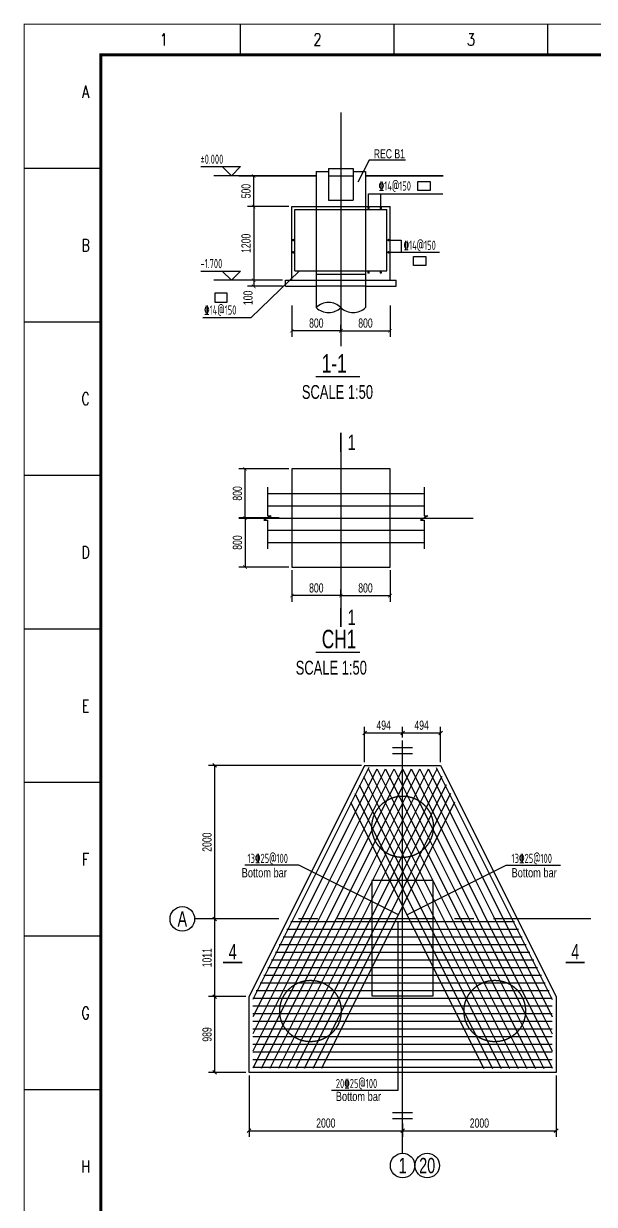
# Model space of a CAD drawing. Header units: millimetres. Extents: x -15901 to 146244, y -607033 to -56344.
# Drawn here: x -12722 to 5864, y -181783 to -143332 of the extents above; entities that cross this region are included whole.
import ezdxf
from ezdxf.enums import TextEntityAlignment as Align

# ---------------------------------------------------------------- set-up
doc = ezdxf.new("R2010")
doc.units = ezdxf.units.MM
doc.header["$LTSCALE"] = 2000
doc.linetypes.add('CENTER', pattern=[50.8, 31.75, -6.35, 6.35, -6.35])
doc.linetypes.add('HIDDEN', pattern=[9.525, 6.35, -3.175])
for name, color, linetype in [('4', 2, 'Continuous'), ('6', 1, 'Continuous'), ('S_01', 3, 'Continuous'), ('S_01_OUTL', 3, 'Continuous'), ('S_02', 151, 'CENTER'), ('S_02_AXIS', 171, 'CENTER'), ('S_03', 7, 'HIDDEN'), ('S_03_HIDD', 4, 'HIDDEN'), ('S_04', 2, 'Continuous'), ('S_04_TEXT', 2, 'Continuous'), ('S_05_DIMS', 7, 'Continuous'), ('S_06', 1, 'Continuous'), ('S_06_RBAR', 1, 'Continuous'), ('S_07_LSHOW', 6, 'Continuous'), ('TK', 1, 'Continuous')]:
    doc.layers.add(name, color=color, linetype=linetype)
doc.styles.add('FS', font='kstxt.shx', dxfattribs={"width": 0.8, "height": 250, "bigfont": 'kshz.shx'})
doc.styles.add('KS', font='kstxt.shx', dxfattribs={"width": 0.7, "height": 300, "bigfont": 'kshz.shx'})
doc.styles.add('TK-HZ', font='txt.shx', dxfattribs={"width": 0.8, "bigfont": 'hztxt.shx'})
doc.styles.add('样3', font='tssdeng.shx', dxfattribs={"width": 0.7, "height": 300, "bigfont": 'tssdchn.shx'})
doc.dimstyles.new('KS50', dxfattribs={"dimtxt": 300, "dimasz": 120, "dimexe": 200, "dimexo": 100, "dimgap": 100, "dimtad": 1, "dimdec": 0, "dimlfac": 0.5, "dimzin": 14, "dimdsep": 46, "dimtxsty": 'KS', "dimblk": 'ARCHTICK', "dimcen": -900, "dimclrd": 7, "dimclre": 7, "dimclrt": 2, "dimadec": 0, "dimazin": 0, "dimtfac": 1, "dimtdec": 0, "dimtix": 1, "dimtmove": 2, "dimatfit": 2, "dimfxl": 1, "dimtolj": 1, "dimtzin": 14, "dimarcsym": 0})
doc.dimstyles.new('KSDIM1.2', dxfattribs={"dimtxt": 300, "dimasz": 120, "dimexe": 200, "dimexo": 100, "dimgap": 100, "dimtad": 1, "dimdec": 0, "dimlfac": 1.2, "dimzin": 14, "dimdsep": 46, "dimtxsty": 'KS', "dimblk": 'ARCHTICK', "dimblk1": 'OBLIQUE', "dimblk2": 'OBLIQUE', "dimsah": 1, "dimcen": -900, "dimclrd": 7, "dimclre": 7, "dimclrt": 2, "dimazin": 3, "dimtfac": 1, "dimtdec": 0, "dimtix": 1, "dimtmove": 2, "dimatfit": 2, "dimfxl": 1, "dimtolj": 1, "dimtzin": 14, "dimlwd": -3, "dimlwe": -1, "dimarcsym": 0})

# ---------------------------------------------------------------- blocks, each defined once
blk = doc.blocks.new('_OBLIQUE')
at = {"color": 1}
blk.add_line((-0.5, -0.5), (0.5, 0.5), dxfattribs=at)
blk = doc.blocks.new('*D522')
at = {"layer": 'Defpoints', "color": 0}
for p in [(-6499, -175014), (-5381, -175014), (-5381, -177487)]:
    blk.add_point(p, dxfattribs=at)
at = {"layer": 'S_05_DIMS', "color": 7}
for p, q in [((-5481, -175014), (-6699, -175014)), ((-5481, -177487), (-6699, -177487))]:
    blk.add_line(p, q, dxfattribs=at)
at = {"layer": 'S_05_DIMS', "color": 7, "lineweight": -3}
blk.add_line((-6499, -177487), (-6499, -175014), dxfattribs=at)
at = {"layer": 'S_05_DIMS', "color": 7, "linetype": 'ByBlock', "lineweight": -3, "xscale": 120, "yscale": 120, "zscale": 120}
for p, rotation in [((-6499, -175014), 90), ((-6499, -177487), 270)]:
    blk.add_blockref('_OBLIQUE', p, dxfattribs=dict(at, rotation=rotation))
at = {"layer": 'S_05_DIMS', "color": 2, "insert": (-6749, -176250), "char_height": 300, "attachment_point": 5, "rotation": 90, "style": 'KS'}
blk.add_mtext('\\A1;989', dxfattribs=at)
blk = doc.blocks.new('_ArchTick')
at = {"color": 0, "linetype": 'ByBlock', "const_width": 0.15}
blk.add_lwpolyline([(-0.5, -0.5), (0.5, 0.5)], dxfattribs=at)
blk = doc.blocks.new('*D523')
at = {"layer": 'Defpoints', "color": 0}
for p in [(-6499, -172487), (-5373, -172487), (-5381, -175014)]:
    blk.add_point(p, dxfattribs=at)
at = {"layer": 'S_05_DIMS', "color": 7}
for p, q in [((-5473, -172487), (-6699, -172487)), ((-5481, -175014), (-6699, -175014))]:
    blk.add_line(p, q, dxfattribs=at)
at = {"layer": 'S_05_DIMS', "color": 7, "lineweight": -3}
blk.add_line((-6499, -175014), (-6499, -172487), dxfattribs=at)
at = {"layer": 'S_05_DIMS', "color": 7, "linetype": 'ByBlock', "lineweight": -3, "xscale": 120, "yscale": 120, "zscale": 120}
for p, rotation in [((-6499, -172487), 90), ((-6499, -175014), 270)]:
    blk.add_blockref('_OBLIQUE', p, dxfattribs=dict(at, rotation=rotation))
at = {"layer": 'S_05_DIMS', "color": 2, "insert": (-6749, -173750), "char_height": 300, "attachment_point": 5, "rotation": 90, "style": 'KS'}
blk.add_mtext('\\A1;1011', dxfattribs=at)
blk = doc.blocks.new('*D524')
at = {"layer": 'Defpoints', "color": 0}
for p in [(-6499, -167487), (-1617, -167487), (-5373, -172487)]:
    blk.add_point(p, dxfattribs=at)
at = {"layer": 'S_05_DIMS', "color": 7}
for p, q in [((-1717, -167487), (-6699, -167487)), ((-5473, -172487), (-6699, -172487))]:
    blk.add_line(p, q, dxfattribs=at)
at = {"layer": 'S_05_DIMS', "color": 7, "lineweight": -3}
blk.add_line((-6499, -172487), (-6499, -167487), dxfattribs=at)
at = {"layer": 'S_05_DIMS', "color": 7, "linetype": 'ByBlock', "lineweight": -3, "xscale": 120, "yscale": 120, "zscale": 120}
for p, rotation in [((-6499, -167487), 90), ((-6499, -172487), 270)]:
    blk.add_blockref('_OBLIQUE', p, dxfattribs=dict(at, rotation=rotation))
at = {"layer": 'S_05_DIMS', "color": 2, "insert": (-6749, -169987), "char_height": 300, "attachment_point": 5, "rotation": 90, "style": 'KS'}
blk.add_mtext('\\A1;2000', dxfattribs=at)
blk = doc.blocks.new('*D525')
at = {"layer": 'Defpoints', "color": 0}
for p in [(-381, -166430), (-381, -166680), (-1617, -167487)]:
    blk.add_point(p, dxfattribs=at)
at = {"layer": 'S_05_DIMS', "color": 7}
for p, q in [((-1617, -167387), (-1617, -166230)), ((-381, -166580), (-381, -166230))]:
    blk.add_line(p, q, dxfattribs=at)
at = {"layer": 'S_05_DIMS', "color": 7, "lineweight": -3}
blk.add_line((-1617, -166430), (-381, -166430), dxfattribs=at)
at = {"layer": 'S_05_DIMS', "color": 7, "linetype": 'ByBlock', "lineweight": -3, "xscale": 120, "yscale": 120, "zscale": 120, "rotation": 180}
blk.add_blockref('_OBLIQUE', (-1617, -166430), dxfattribs=at)
at = {"layer": 'S_05_DIMS', "color": 7, "linetype": 'ByBlock', "lineweight": -3, "xscale": 120, "yscale": 120, "zscale": 120}
blk.add_blockref('_OBLIQUE', (-381, -166430), dxfattribs=at)
at = {"layer": 'S_05_DIMS', "color": 2, "insert": (-999, -166180), "char_height": 300, "attachment_point": 5, "style": 'KS'}
blk.add_mtext('\\A1;494', dxfattribs=at)
blk = doc.blocks.new('*D526')
at = {"layer": 'Defpoints', "color": 0}
for p in [(855, -166430), (-381, -166680), (855, -167487)]:
    blk.add_point(p, dxfattribs=at)
at = {"layer": 'S_05_DIMS', "color": 7}
for p, q in [((-381, -166580), (-381, -166230)), ((855, -167387), (855, -166230))]:
    blk.add_line(p, q, dxfattribs=at)
at = {"layer": 'S_05_DIMS', "color": 7, "lineweight": -3}
blk.add_line((-381, -166430), (855, -166430), dxfattribs=at)
at = {"layer": 'S_05_DIMS', "color": 7, "linetype": 'ByBlock', "lineweight": -3, "xscale": 120, "yscale": 120, "zscale": 120, "rotation": 180}
blk.add_blockref('_OBLIQUE', (-381, -166430), dxfattribs=at)
at = {"layer": 'S_05_DIMS', "color": 7, "linetype": 'ByBlock', "lineweight": -3, "xscale": 120, "yscale": 120, "zscale": 120}
blk.add_blockref('_OBLIQUE', (855, -166430), dxfattribs=at)
at = {"layer": 'S_05_DIMS', "color": 2, "insert": (237, -166180), "char_height": 300, "attachment_point": 5, "style": 'KS'}
blk.add_mtext('\\A1;494', dxfattribs=at)
blk = doc.blocks.new('*D527')
at = {"layer": 'Defpoints', "color": 0}
for p in [(-5381, -177487), (-381, -179050), (-381, -179387)]:
    blk.add_point(p, dxfattribs=at)
at = {"layer": 'S_05_DIMS', "color": 7}
for p, q in [((-5381, -177587), (-5381, -179587)), ((-381, -179150), (-381, -179587))]:
    blk.add_line(p, q, dxfattribs=at)
at = {"layer": 'S_05_DIMS', "color": 7, "lineweight": -3}
blk.add_line((-5381, -179387), (-381, -179387), dxfattribs=at)
at = {"layer": 'S_05_DIMS', "color": 7, "linetype": 'ByBlock', "lineweight": -3, "xscale": 120, "yscale": 120, "zscale": 120, "rotation": 180}
blk.add_blockref('_OBLIQUE', (-5381, -179387), dxfattribs=at)
at = {"layer": 'S_05_DIMS', "color": 7, "linetype": 'ByBlock', "lineweight": -3, "xscale": 120, "yscale": 120, "zscale": 120}
blk.add_blockref('_OBLIQUE', (-381, -179387), dxfattribs=at)
at = {"layer": 'S_05_DIMS', "color": 2, "insert": (-2881, -179137), "char_height": 300, "attachment_point": 5, "style": 'KS'}
blk.add_mtext('\\A1;2000', dxfattribs=at)
blk = doc.blocks.new('*D528')
at = {"layer": 'Defpoints', "color": 0}
for p in [(4619, -177487), (-381, -179050), (4619, -179387)]:
    blk.add_point(p, dxfattribs=at)
at = {"layer": 'S_05_DIMS', "color": 7}
for p, q in [((4619, -177587), (4619, -179587)), ((-381, -179150), (-381, -179587))]:
    blk.add_line(p, q, dxfattribs=at)
at = {"layer": 'S_05_DIMS', "color": 7, "lineweight": -3}
blk.add_line((-381, -179387), (4619, -179387), dxfattribs=at)
at = {"layer": 'S_05_DIMS', "color": 7, "linetype": 'ByBlock', "lineweight": -3, "xscale": 120, "yscale": 120, "zscale": 120, "rotation": 180}
blk.add_blockref('_OBLIQUE', (-381, -179387), dxfattribs=at)
at = {"layer": 'S_05_DIMS', "color": 7, "linetype": 'ByBlock', "lineweight": -3, "xscale": 120, "yscale": 120, "zscale": 120}
blk.add_blockref('_OBLIQUE', (4619, -179387), dxfattribs=at)
at = {"layer": 'S_05_DIMS', "color": 2, "insert": (2119, -179137), "char_height": 300, "attachment_point": 5, "style": 'KS'}
blk.add_mtext('\\A1;2000', dxfattribs=at)
blk = doc.blocks.new('*D548')
at = {"layer": 'Defpoints', "color": 0}
for p in [(-3991, -161031), (-2391, -161532), (-3991, -161960)]:
    blk.add_point(p, dxfattribs=at)
at = {"layer": 'S_04', "color": 7, "lineweight": -2}
for p, q in [((-3991, -161131), (-3991, -162160)), ((-2391, -161632), (-2391, -162160)), ((-2391, -161960), (-3991, -161960))]:
    blk.add_line(p, q, dxfattribs=at)
at = {"layer": 'S_04', "color": 7, "linetype": 'ByBlock', "lineweight": -2, "xscale": 120, "yscale": 120, "zscale": 120, "rotation": 180}
blk.add_blockref('_ArchTick', (-3991, -161960), dxfattribs=at)
at = {"layer": 'S_04', "color": 7, "linetype": 'ByBlock', "lineweight": -2, "xscale": 120, "yscale": 120, "zscale": 120}
blk.add_blockref('_ArchTick', (-2391, -161960), dxfattribs=at)
at = {"layer": 'S_04', "color": 2, "insert": (-3191, -161710), "char_height": 300, "attachment_point": 5, "style": 'KS'}
blk.add_mtext('\\A1;800', dxfattribs=at)
blk = doc.blocks.new('*D549')
at = {"layer": 'Defpoints', "color": 0}
for p in [(-791, -161031), (-2391, -162041), (-791, -161960)]:
    blk.add_point(p, dxfattribs=at)
at = {"layer": 'S_04', "color": 7, "lineweight": -2}
for p, q in [((-791, -161131), (-791, -162160)), ((-2391, -161941), (-2391, -161760)), ((-2391, -161960), (-791, -161960))]:
    blk.add_line(p, q, dxfattribs=at)
at = {"layer": 'S_04', "color": 7, "linetype": 'ByBlock', "lineweight": -2, "xscale": 120, "yscale": 120, "zscale": 120, "rotation": 180}
blk.add_blockref('_ArchTick', (-2391, -161960), dxfattribs=at)
at = {"layer": 'S_04', "color": 7, "linetype": 'ByBlock', "lineweight": -2, "xscale": 120, "yscale": 120, "zscale": 120}
blk.add_blockref('_ArchTick', (-791, -161960), dxfattribs=at)
at = {"layer": 'S_04', "color": 2, "insert": (-1591, -161710), "char_height": 300, "attachment_point": 5, "style": 'KS'}
blk.add_mtext('\\A1;800', dxfattribs=at)
blk = doc.blocks.new('*D550')
at = {"layer": 'Defpoints', "color": 0}
for p in [(-5591, -159431), (-5510, -161031), (-3991, -161031)]:
    blk.add_point(p, dxfattribs=at)
at = {"layer": 'S_04', "color": 7, "lineweight": -2}
for p, q in [((-5510, -159431), (-5510, -161031)), ((-5491, -159431), (-5310, -159431)), ((-4091, -161031), (-5710, -161031))]:
    blk.add_line(p, q, dxfattribs=at)
at = {"layer": 'S_04', "color": 7, "linetype": 'ByBlock', "lineweight": -2, "xscale": 120, "yscale": 120, "zscale": 120}
for p, rotation in [((-5510, -159431), 90), ((-5510, -161031), 270)]:
    blk.add_blockref('_ArchTick', p, dxfattribs=dict(at, rotation=rotation))
at = {"layer": 'S_04', "color": 2, "insert": (-5760, -160231), "char_height": 300, "attachment_point": 5, "rotation": 90, "style": 'KS'}
blk.add_mtext('\\A1;800', dxfattribs=at)
blk = doc.blocks.new('*D551')
at = {"layer": 'Defpoints', "color": 0}
for p in [(-5510, -157831), (-3991, -157831), (-4304, -159431)]:
    blk.add_point(p, dxfattribs=at)
at = {"layer": 'S_04', "color": 7, "lineweight": -2}
for p, q in [((-4091, -157831), (-5710, -157831)), ((-5510, -159431), (-5510, -157831)), ((-4404, -159431), (-5710, -159431))]:
    blk.add_line(p, q, dxfattribs=at)
at = {"layer": 'S_04', "color": 7, "linetype": 'ByBlock', "lineweight": -2, "xscale": 120, "yscale": 120, "zscale": 120}
for p, rotation in [((-5510, -157831), 90), ((-5510, -159431), 270)]:
    blk.add_blockref('_ArchTick', p, dxfattribs=dict(at, rotation=rotation))
at = {"layer": 'S_04', "color": 2, "insert": (-5760, -158631), "char_height": 300, "attachment_point": 5, "rotation": 90, "style": 'KS'}
blk.add_mtext('\\A1;800', dxfattribs=at)
blk = doc.blocks.new('*D552')
at = {"layer": 'Defpoints', "color": 0}
for p in [(-4191, -151687), (-5230, -151887), (-4191, -151887)]:
    blk.add_point(p, dxfattribs=at)
at = {"layer": 'S_04', "color": 7, "lineweight": -2}
for p, q in [((-4291, -151687), (-5430, -151687)), ((-5230, -151687), (-5230, -151887)), ((-4291, -151887), (-5430, -151887))]:
    blk.add_line(p, q, dxfattribs=at)
at = {"layer": 'S_04', "color": 7, "linetype": 'ByBlock', "lineweight": -2, "xscale": 120, "yscale": 120, "zscale": 120}
for p, rotation in [((-5230, -151687), 90), ((-5230, -151887), 270)]:
    blk.add_blockref('_ArchTick', p, dxfattribs=dict(at, rotation=rotation))
at = {"layer": 'S_04', "color": 2, "insert": (-5415, -152263), "char_height": 300, "attachment_point": 5, "rotation": 90, "style": 'KS'}
blk.add_mtext('\\A1;100', dxfattribs=at)
blk = doc.blocks.new('*D553')
at = {"layer": 'Defpoints', "color": 0}
for p in [(-3991, -149287), (-5230, -151687), (-4934, -151687)]:
    blk.add_point(p, dxfattribs=at)
at = {"layer": 'S_04', "color": 7, "lineweight": -2}
for p, q in [((-4091, -149287), (-5430, -149287)), ((-5230, -149287), (-5230, -151687)), ((-5034, -151687), (-5430, -151687))]:
    blk.add_line(p, q, dxfattribs=at)
at = {"layer": 'S_04', "color": 7, "linetype": 'ByBlock', "lineweight": -2, "xscale": 120, "yscale": 120, "zscale": 120}
for p, rotation in [((-5230, -149287), 90), ((-5230, -151687), 270)]:
    blk.add_blockref('_ArchTick', p, dxfattribs=dict(at, rotation=rotation))
at = {"layer": 'S_04', "color": 2, "insert": (-5480, -150487), "char_height": 300, "attachment_point": 5, "rotation": 90, "style": 'KS'}
blk.add_mtext('\\A1;1200', dxfattribs=at)
blk = doc.blocks.new('Dot')
at = {"layer": '6', "const_width": 0.4}
blk.add_lwpolyline([(-0.2, 0, 1), (0.2, 0, 1)], format="xyb", close=True, dxfattribs=at)
blk = doc.blocks.new('*D554')
at = {"layer": 'Defpoints', "color": 0}
for p in [(-3991, -152407), (-2391, -152908), (-3991, -153336)]:
    blk.add_point(p, dxfattribs=at)
at = {"layer": 'S_04', "color": 7, "lineweight": -2}
for p, q in [((-3991, -152507), (-3991, -153536)), ((-2391, -153008), (-2391, -153536)), ((-2391, -153336), (-3991, -153336))]:
    blk.add_line(p, q, dxfattribs=at)
at = {"layer": 'S_04', "color": 7, "linetype": 'ByBlock', "lineweight": -2, "xscale": 120, "yscale": 120, "zscale": 120, "rotation": 180}
blk.add_blockref('_ArchTick', (-3991, -153336), dxfattribs=at)
at = {"layer": 'S_04', "color": 7, "linetype": 'ByBlock', "lineweight": -2, "xscale": 120, "yscale": 120, "zscale": 120}
blk.add_blockref('_ArchTick', (-2391, -153336), dxfattribs=at)
at = {"layer": 'S_04', "color": 2, "insert": (-3191, -153086), "char_height": 300, "attachment_point": 5, "style": 'KS'}
blk.add_mtext('\\A1;800', dxfattribs=at)
blk = doc.blocks.new('*D555')
at = {"layer": 'Defpoints', "color": 0}
for p in [(-791, -152407), (-2391, -153417), (-791, -153336)]:
    blk.add_point(p, dxfattribs=at)
at = {"layer": 'S_04', "color": 7, "lineweight": -2}
for p, q in [((-791, -152507), (-791, -153536)), ((-2391, -153317), (-2391, -153136)), ((-2391, -153336), (-791, -153336))]:
    blk.add_line(p, q, dxfattribs=at)
at = {"layer": 'S_04', "color": 7, "linetype": 'ByBlock', "lineweight": -2, "xscale": 120, "yscale": 120, "zscale": 120, "rotation": 180}
blk.add_blockref('_ArchTick', (-2391, -153336), dxfattribs=at)
at = {"layer": 'S_04', "color": 7, "linetype": 'ByBlock', "lineweight": -2, "xscale": 120, "yscale": 120, "zscale": 120}
blk.add_blockref('_ArchTick', (-791, -153336), dxfattribs=at)
at = {"layer": 'S_04', "color": 2, "insert": (-1591, -153086), "char_height": 300, "attachment_point": 5, "style": 'KS'}
blk.add_mtext('\\A1;800', dxfattribs=at)
blk = doc.blocks.new('*D556')
at = {"layer": 'Defpoints', "color": 0}
for p in [(-5230, -148287), (-4877, -148287), (-3991, -149287)]:
    blk.add_point(p, dxfattribs=at)
at = {"layer": 'S_04', "color": 7, "lineweight": -2}
for p, q in [((-4977, -148287), (-5430, -148287)), ((-5230, -149287), (-5230, -148287)), ((-4091, -149287), (-5430, -149287))]:
    blk.add_line(p, q, dxfattribs=at)
at = {"layer": 'S_04', "color": 7, "linetype": 'ByBlock', "lineweight": -2, "xscale": 120, "yscale": 120, "zscale": 120}
for p, rotation in [((-5230, -148287), 90), ((-5230, -149287), 270)]:
    blk.add_blockref('_ArchTick', p, dxfattribs=dict(at, rotation=rotation))
at = {"layer": 'S_04', "color": 2, "insert": (-5480, -148787), "char_height": 300, "attachment_point": 5, "rotation": 90, "style": 'KS'}
blk.add_mtext('\\A1;500', dxfattribs=at)
blk = doc.blocks.new('A1-1')
at = {"layer": 'TK', "color": 7}
for p, q in [((7050, 58400), (7050, 59400)), ((12050, 58400), (12050, 59400)), ((17050, 58400), (17050, 59400)), ((2500, 54700), (0, 54700)), ((2500, 49700), (0, 49700)), ((2500, 44700), (0, 44700)), ((2500, 39700), (0, 39700)), ((2500, 34700), (0, 34700)), ((2500, 29700), (0, 29700)), ((2500, 24700), (0, 24700))]:
    blk.add_line(p, q, dxfattribs=at)
for points, const_width in [([(0, 0), (84100, 0), (84100, 59400), (0, 59400)], 35), ([(2500, 1000), (83100, 1000), (83100, 58400), (2500, 58400)], 100)]:
    blk.add_lwpolyline(points, close=True, dxfattribs=dict(at, const_width=const_width))
at = {"layer": 'TK', "color": 7, "style": 'TK-HZ', "width": 0.75}
for s, p in [('1', (4550, 58900)), ('2', (9550, 58900)), ('3', (14550, 58900)), ('A', (2000, 57200)), ('B', (2000, 52200)), ('C', (2000, 47200)), ('D', (2000, 42200)), ('E', (2000, 37200)), ('F', (2000, 32200)), ('G', (2000, 27200)), ('H', (2000, 22200))]:
    blk.add_text(s, height=400, dxfattribs=at).set_placement(p, align=Align.MIDDLE_CENTER)

msp = doc.modelspace()

# ---------------------------------------------------------------- linework, layer by layer
at = {"layer": '4'}
for p, q in [((-531.13, -178061.727), (-531.13, -172580.271)), ((-2700.204, -178061.727), (-531.13, -178061.727))]:
    msp.add_line(p, q, dxfattribs=at)
at = {"layer": 'S_01'}
for p, q in [((-3990.736, -151686.511), (-3990.736, -149286.511)), ((-3990.736, -149286.511), (-790.736, -149286.511)), ((-790.736, -151686.511), (-790.736, -149286.511)), ((-4190.736, -151686.511), (-3190.736, -151686.511)), ((-4190.736, -151886.511), (-4190.736, -151686.511)), ((-1590.736, -151686.511), (-590.736, -151686.511)), ((-590.736, -151886.511), (-590.736, -151686.511)), ((-4190.736, -151886.511), (-3190.736, -151886.511)), ((-1590.736, -151886.511), (-590.736, -151886.511))]:
    msp.add_line(p, q, dxfattribs=at)
for points in [[(116.711, -148470.314), (518.711, -148470.314), (518.711, -148764.314), (116.711, -148764.314)], [(-31.313, -150911.961), (370.687, -150911.961), (370.687, -151205.961), (-31.313, -151205.961)], [(-6095.811, -152109.701), (-6497.811, -152109.701), (-6497.811, -152403.701), (-6095.811, -152403.701)], [(-3990.736, -161031.446), (-790.736, -161031.446), (-790.736, -157831.446), (-3990.736, -157831.446)]]:
    msp.add_lwpolyline(points, close=True, dxfattribs=at)
at = {"layer": 'S_01', "const_width": 45}
for points in [[(-3212.18, -154830.645), (-1766.044, -154830.645)], [(-3212.18, -163808.896), (-1766.044, -163808.896)]]:
    msp.add_lwpolyline(points, dxfattribs=at)
at = {"layer": 'S_01_OUTL'}
for p, q in [((-707.471, -166906.009), (-54.471, -166906.009)), ((-707.471, -167100.009), (-54.471, -167100.009)), ((-1617.039, -167486.521), (-5380.971, -175014.385)), ((-1617.039, -167486.521), (855.097, -167486.521)), ((855.097, -167486.521), (4619.029, -175014.385)), ((-5380.971, -177486.521), (-5380.971, -175014.385)), ((4619.029, -175014.385), (4619.029, -177486.521)), ((4619.029, -177486.521), (-5380.971, -177486.521)), ((-707.471, -178792.705), (-54.471, -178792.705)), ((-707.471, -178986.705), (-54.471, -178986.705))]:
    msp.add_line(p, q, dxfattribs=at)
for points in [[(-2390.736, -156654.914, 60, 60, 0), (-2390.736, -157279.914, 0, 0, 0)], [(-2390.736, -162357.329, 60, 60, 0), (-2390.736, -162982.329, 0, 0, 0)], [(-6226.046, -173905.287, 60, 60, 0), (-5601.046, -173905.287, 0, 0, 0)], [(4926.804, -173905.287, 60, 60, 0), (5551.804, -173905.287, 0, 0, 0)]]:
    msp.add_lwpolyline(points, format="xyseb", dxfattribs=at)
for centre in [(-7554.761, -172486.521), (-380.971, -180517.806), (419.029, -180517.806)]:
    msp.add_circle(centre, 400, dxfattribs=at)
at = {"layer": 'S_02'}
for p, q in [((-2390.736, -146230.532), (-2390.736, -153834.067)), ((-2390.736, -156967.414), (-2390.736, -162426.577)), ((-5709.759, -159431.446), (1921.01, -159431.446))]:
    msp.add_line(p, q, dxfattribs=at)
at = {"layer": 'S_02_AXIS'}
msp.add_line((-380.971, -180117.806), (-380.971, -166680.339), dxfattribs=at)
at = {"layer": 'S_02_AXIS', "ltscale": 0.05}
msp.add_line((5750.548, -172486.521), (-7154.761, -172486.521), dxfattribs=at)
at = {"layer": 'S_03'}
for p, q in [((-3190.736, -149286.511), (-3190.736, -151686.511)), ((-1590.736, -149286.511), (-1590.736, -151686.511)), ((-3190.736, -151686.511), (-1590.736, -151686.511)), ((-1590.736, -151886.511), (-3190.736, -151886.511))]:
    msp.add_line(p, q, dxfattribs=at)
at = {"layer": 'S_03_HIDD'}
for centre in [(-380.971, -169486.521), (-3380.971, -175486.521), (2619.029, -175486.521)]:
    msp.add_circle(centre, 1000, dxfattribs=at)
at = {"layer": 'S_04'}
for p, q in [((-1491.535, -149336.191), (-1491.535, -148877.532)), ((-1491.535, -148877.532), (933.477, -148877.532)), ((-1090.394, -149336.191), (-1090.394, -148877.532)), ((-837.053, -150379.391), (-433.394, -150379.391)), ((-433.394, -150379.391), (-433.394, -150779.462)), ((-837.053, -150779.462), (824.088, -150779.462)), ((-3190.736, -151486.511), (-3190.736, -152577.009)), ((-3190.736, -151486.511), (-1590.736, -151486.511)), ((-1590.736, -151486.511), (-1590.736, -152577.009)), ((-5327.589, -152917.272), (-6886.73, -152917.272))]:
    msp.add_line(p, q, dxfattribs=at)
for points in [[(-6953.865, -147989.526), (-5659.895, -147989.526), (-5956.88, -148286.511), (-6253.865, -147989.526)], [(-5430.065, -148286.511), (-6530.065, -148286.511)], [(-6953.865, -151389.526), (-5659.895, -151389.526), (-5956.88, -151686.511), (-6253.865, -151389.526)], [(-5430.065, -151686.511), (-6530.065, -151686.511)]]:
    msp.add_lwpolyline(points, dxfattribs=at)
for centre, start, end in [((-2790.736, -152973.2), 44.725889, 135.274111), ((-2790.736, -152180.818), 224.725889, 315.274111), ((-1990.736, -152180.818), 224.725889, 315.274111)]:
    msp.add_arc(centre, 562.998, start, end, dxfattribs=at)
at = {"layer": 'S_04_TEXT'}
for p, q in [((-1465.485, -147783.162), (-1837.934, -148489.866)), ((-283.928, -147783.162), (-1465.485, -147783.162)), ((-3190.736, -148146.511), (-3190.736, -149286.511)), ((-3190.736, -148146.511), (-2790.736, -148146.511)), ((-2790.736, -148046.511), (-2790.736, -149086.511)), ((-2790.736, -148046.511), (-1990.736, -148046.511)), ((-2790.736, -148286.511), (-1990.736, -148286.511)), ((-1990.736, -148046.511), (-1990.736, -149086.511)), ((-1990.736, -148146.511), (-1590.736, -148146.511)), ((-1590.736, -148146.511), (-1590.736, -149286.511)), ((-2790.736, -149086.511), (-1990.736, -149086.511)), ((-5327.589, -152917.272), (-3734.842, -151386.511)), ((-3758.002, -170731.912), (-5518.204, -170731.912)), ((-520.352, -172350.737), (-3758.002, -170731.912)), ((-241.589, -172350.737), (2996.061, -170731.912)), ((2996.061, -170731.912), (4756.263, -170731.912))]:
    msp.add_line(p, q, dxfattribs=at)
at = {"layer": 'S_04_TEXT', "color": 2}
for p, q in [((-4780.247, -158631.446), (321.907, -158631.446)), ((-4780.247, -159031.446), (321.907, -159031.446)), ((-4780.247, -159831.446), (321.907, -159831.446)), ((-4780.247, -160231.446), (321.907, -160231.446))]:
    msp.add_line(p, q, dxfattribs=at)
at = {"layer": 'S_04_TEXT', "const_width": 60}
for points in [[(-3190.736, -148286.511), (-5723.374, -148286.511)], [(-1590.736, -148286.511), (941.902, -148286.511)]]:
    msp.add_lwpolyline(points, dxfattribs=at)
at = {"layer": 'S_04_TEXT', "color": 2}
for points in [[(-4780.247, -158428.38), (-4780.247, -159361.446), (-4660.247, -159361.446), (-4900.247, -159501.446), (-4780.247, -159501.446), (-4780.247, -160434.513)], [(321.907, -158428.38), (321.907, -159361.446), (441.907, -159361.446), (201.907, -159501.446), (321.907, -159501.446), (321.907, -160434.513)]]:
    msp.add_lwpolyline(points, dxfattribs=at)
at = {"layer": 'S_06'}
for p, q in [((-3890.736, -149386.511), (-890.736, -149386.511)), ((-3890.736, -151386.511), (-3890.736, -149386.511)), ((-890.736, -151386.511), (-890.736, -149386.511)), ((-3890.736, -151386.511), (-890.736, -151386.511))]:
    msp.add_line(p, q, dxfattribs=at)
at = {"layer": 'S_06_RBAR'}
for p, q in [((-1477.284, -167556.398), (-5255.971, -175113.771)), ((-1225.337, -167611.521), (-5255.971, -175672.788)), ((-945.829, -167611.521), (-5255.971, -176231.805)), ((-666.32, -167611.521), (-5255.971, -176790.822)), ((-386.812, -167611.521), (-5255.971, -177349.839)), ((-107.303, -167611.521), (-4982.303, -177361.521)), ((172.205, -167611.521), (-4702.795, -177361.521)), ((451.714, -167611.521), (-4423.286, -177361.521)), ((731.222, -167611.521), (-4143.778, -177361.521)), ((-1493.163, -167611.521), (3381.837, -177361.521)), ((-1213.655, -167611.521), (3661.345, -177361.521)), ((-934.146, -167611.521), (3940.854, -177361.521)), ((-654.638, -167611.521), (4220.362, -177361.521)), ((-375.129, -167611.521), (4494.029, -177349.839)), ((-95.621, -167611.521), (4494.029, -176790.822)), ((183.888, -167611.521), (4494.029, -176231.805)), ((463.396, -167611.521), (4494.029, -175672.788)), ((715.343, -167556.398), (4494.029, -175113.771)), ((894.287, -167844.409), (-3864.269, -177361.521)), ((-1656.228, -167844.409), (3102.328, -177361.521)), ((1034.041, -168123.917), (-3584.761, -177361.521)), ((1173.795, -168403.426), (-3305.252, -177361.521)), ((-1935.737, -168403.426), (2543.311, -177361.521)), ((-1795.982, -168123.917), (2822.82, -177361.521)), ((1313.55, -168682.934), (-3025.744, -177361.521)), ((-2075.491, -168682.934), (2263.803, -177361.521)), ((3262.218, -172580.271), (-4024.159, -172580.271)), ((3387.218, -172830.271), (-4149.159, -172830.271)), ((3637.218, -173330.271), (-4399.159, -173330.271)), ((3512.218, -173080.271), (-4274.159, -173080.271)), ((3762.218, -173580.271), (-4524.159, -173580.271)), ((4012.218, -174080.271), (-4774.159, -174080.271)), ((3887.218, -173830.271), (-4649.159, -173830.271)), ((4137.218, -174330.271), (-4899.159, -174330.271)), ((4387.218, -174830.271), (-5149.159, -174830.271)), ((4262.218, -174580.271), (-5024.159, -174580.271)), ((4494.029, -175080.271), (-5255.971, -175080.271)), ((4494.029, -175330.271), (-5255.971, -175330.271)), ((4494.029, -175580.271), (-5255.971, -175580.271)), ((4494.029, -175830.271), (-5255.971, -175830.271)), ((4494.029, -176080.271), (-5255.971, -176080.271)), ((4494.029, -176330.271), (-5255.971, -176330.271)), ((4494.029, -176580.271), (-5255.971, -176580.271)), ((4494.029, -176830.271), (-5255.971, -176830.271)), ((4494.029, -177080.271), (-5255.971, -177080.271)), ((4494.029, -177330.271), (-5255.971, -177330.271))]:
    msp.add_line(p, q, dxfattribs=at)
at = {"layer": 'S_07_LSHOW'}
for p, q in [((619.029, -171236.521), (-1380.971, -171236.521)), ((-1380.971, -171236.521), (-1380.971, -174986.521)), ((619.029, -174986.521), (619.029, -171236.521)), ((-1380.971, -174986.521), (619.029, -174986.521))]:
    msp.add_line(p, q, dxfattribs=at)

# ---------------------------------------------------------------- block references
at = {"layer": 'S_06', "xscale": 100, "yscale": 100, "zscale": 100}
for p in [(-1491.535, -149336.191), (-1091.465, -149336.191)]:
    msp.add_blockref('Dot', p, dxfattribs=at)
at = {"layer": 'S_06', "yscale": 100, "zscale": 100}
for p, xscale, rotation in [((-3944.419, -150379.391), -100, 89.99999999999982), ((-837.053, -150379.391), 100, 270), ((-3944.419, -150779.462), -100, 89.99999999999982), ((-837.053, -150779.462), 100, 270), ((-1491.535, -151436.83), -100, 180), ((-1091.465, -151436.83), -100, 180)]:
    msp.add_blockref('Dot', p, dxfattribs=dict(at, xscale=xscale, rotation=rotation))
at = {"layer": 'TK', "color": 7}
msp.add_blockref('A1-1', (-12704.988, -202749.359), dxfattribs=at)

# ---------------------------------------------------------------- texts
at = {"layer": '4'}
for s, style, width, p in [('13%%13225@100', '样3', 0.7, (-5431.026, -170665.418)), ('13%%13225@100', '样3', 0.7, (3166.777, -170665.418)), ('Bottom bar', 'FS', 0.75, (-5620.718, -171133.322)), ('Bottom bar', 'FS', 0.75, (3166.777, -171133.322)), ('20%%13225@100', '样3', 0.7, (-2556.616, -177995.232)), ('Bottom bar', 'FS', 0.75, (-2556.616, -178416.952))]:
    msp.add_text(s, height=300, dxfattribs=dict(at, style=style, width=width)).set_placement(p)
at = {"layer": 'S_01', "style": 'KS', "width": 0.7}
for s, p in [('1-1', (-3012.667, -154693.713)), ('CH1', (-3012.667, -163671.964))]:
    msp.add_text(s, height=600, dxfattribs=at).set_placement(p)
at = {"layer": 'S_01_OUTL', "style": 'KS', "width": 0.7}
for s, p in [('1', (-2040.736, -156967.414)), ('1', (-2040.736, -162669.829)), ('4', (-5913.546, -173555.287)), ('4', (5239.304, -173555.287))]:
    msp.add_text(s, height=500, dxfattribs=at).set_placement(p, align=Align.MIDDLE_CENTER)
at = {"layer": 'S_04', "width": 0.7}
for s, height, style, p in [('%%p0.000', 300, '样3', (-6963.28, -147896.511)), ('%%13214@150', 300, '样3', (-1161.073, -148769.03)), ('%%13214@150', 300, '样3', (-350.732, -150700.96)), ('-1.700', 300, '样3', (-6963.28, -151296.511)), ('%%13214@150', 300, '样3', (-6845.359, -152808.77)), ('SCALE 1:50', 450, 'KS', (-3662.458, -155551.954)), ('SCALE 1:50', 450, 'KS', (-3862.079, -164530.204))]:
    msp.add_text(s, height=height, dxfattribs=dict(at, style=style)).set_placement(p)
at = {"layer": 'S_04_TEXT', "style": 'FS', "width": 0.7}
msp.add_text('REC B1', height=300, dxfattribs=at).set_placement((-1319.485, -147720.914))
at = {"layer": 'S_04_TEXT', "style": 'KS', "width": 0.7}
for s, p in [('A', (-7554.761, -172486.521)), ('1', (-380.971, -180517.806)), ('20', (419.029, -180517.806))]:
    msp.add_text(s, height=500, dxfattribs=at).set_placement(p, align=Align.MIDDLE_CENTER)

# ---------------------------------------------------------------- dimensions: what is measured, and where the dimension line sits
at = {"layer": 'S_04'}
dim = msp.add_linear_dim(base=(-5230.065, -148286.511), p1=(-3990.736, -149286.511), p2=(-4876.832, -148286.511), angle=90, dimstyle='KS50', override={"dimlfac": 0.5}, dxfattribs=at)
dim.commit()
dim.dimension.update_dxf_attribs({"geometry": '*D556', "text_midpoint": (-5480.065, -148786.511)})
for base, p1, p2, angle, picture, middle in [((-5230.065, -151686.511), (-3990.736, -149286.511), (-4933.736, -151686.511), 90, '*D553', (-5480.065, -150486.511)), ((-3990.736, -153336.019), (-2390.736, -152907.765), (-3990.736, -152406.996), 180, '*D554', (-3190.736, -153086.019)), ((-790.736, -153336.019), (-2390.736, -153417.019), (-790.736, -152406.996), 180, '*D555', (-1590.736, -153086.019)), ((-5509.759, -157831.446), (-4304.394, -159431.446), (-3990.736, -157831.446), 90, '*D551', (-5759.759, -158631.446)), ((-5509.759, -161031.446), (-5590.759, -159431.446), (-3990.736, -161031.446), 90, '*D550', (-5759.759, -160231.446)), ((-3990.736, -161960.469), (-2390.736, -161532.215), (-3990.736, -161031.446), 180, '*D548', (-3190.736, -161710.469)), ((-790.736, -161960.469), (-2390.736, -162041.469), (-790.736, -161031.446), 180, '*D549', (-1590.736, -161710.469))]:
    dim = msp.add_linear_dim(base=base, p1=p1, p2=p2, angle=angle, dimstyle='KS50', dxfattribs=at)
    dim.commit()
    dim.dimension.update_dxf_attribs({"geometry": picture, "text_midpoint": middle})
dim = msp.add_linear_dim(base=(-5230.065, -151886.511), p1=(-4190.736, -151686.511), p2=(-4190.736, -151886.511), angle=90, dimstyle='KS50', dxfattribs=at)
dim.commit()
dim.dimension.update_dxf_attribs({"geometry": '*D552', "text_midpoint": (-5414.691, -152263.016), "dimtype": 160})
at = {"layer": 'S_05_DIMS'}
for base, p1, p2, picture, middle in [((-380.971, -166429.524), (-1617.039, -167486.521), (-380.971, -166680.339), '*D525', (-999.005, -166179.524)), ((855.097, -166429.524), (-380.971, -166680.339), (855.097, -167486.521), '*D526', (237.063, -166179.524)), ((-380.971, -179387.349), (-5380.971, -177486.521), (-380.971, -179049.594), '*D527', (-2880.971, -179137.349)), ((4619.029, -179387.349), (-380.971, -179049.594), (4619.029, -177486.521), '*D528', (2119.029, -179137.349))]:
    dim = msp.add_linear_dim(base=base, p1=p1, p2=p2, dimstyle='KSDIM1.2', override={"dimlfac": 0.4, "dimzin": 8}, dxfattribs=at)
    dim.commit()
    dim.dimension.update_dxf_attribs({"geometry": picture, "text_midpoint": middle})
for base, p1, p2, picture, middle in [((-6498.505, -167486.521), (-5372.874, -172486.521), (-1617.039, -167486.521), '*D524', (-6748.505, -169986.521)), ((-6498.505, -172486.521), (-5380.971, -175014.385), (-5372.874, -172486.521), '*D523', (-6748.505, -173750.453)), ((-6498.505, -175014.385), (-5380.971, -177486.521), (-5380.971, -175014.385), '*D522', (-6748.505, -176250.453))]:
    dim = msp.add_linear_dim(base=base, p1=p1, p2=p2, angle=90, dimstyle='KSDIM1.2', override={"dimlfac": 0.4, "dimzin": 8}, dxfattribs=at)
    dim.commit()
    dim.dimension.update_dxf_attribs({"geometry": picture, "text_midpoint": middle})

doc.saveas('drawing.dxf')
